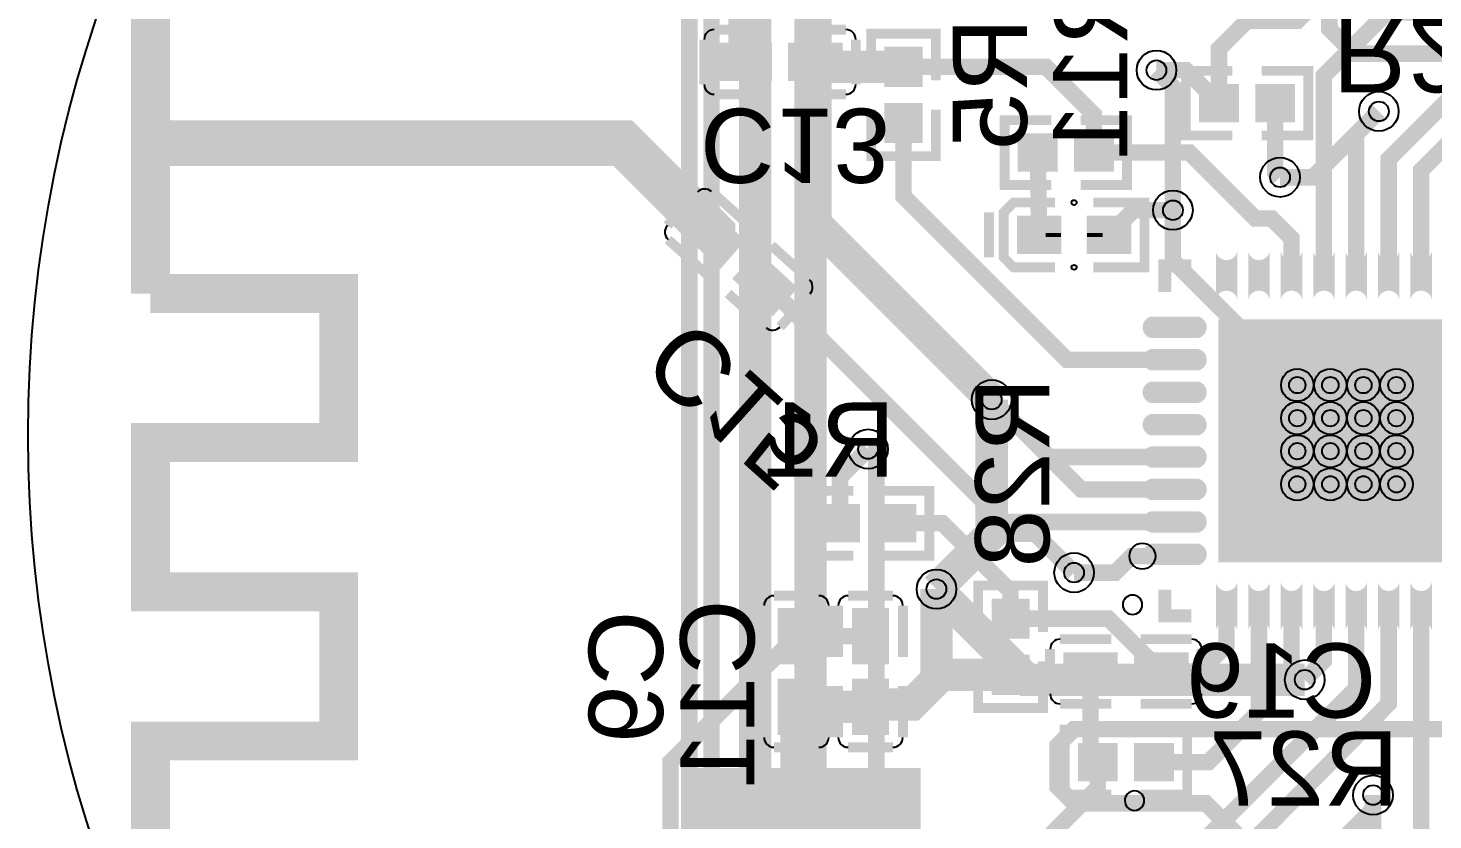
# Model space of a CAD drawing. Header units: millimetres. Extents: x -14.7 to 26, y -7.1 to 33.9.
# Drawn here: x -14.73 to 6.93, y 6.98 to 19.19 of the extents above; entities that cross this region are included whole.
import ezdxf

# ---------------------------------------------------------------- set-up
doc = ezdxf.new("R2010")
doc.units = ezdxf.units.MM
for name, color, linetype, true_color in [('BoardOutLine', 7, 'Continuous', 0xff00ff), ('BottomLayer', 7, 'Continuous', 0x0000ff), ('BottomPasteMaskLayer', 7, 'Continuous', 0x800000), ('BottomSilkLayer', 7, 'Continuous', 0x66cc33), ('BottomSolderMaskLayer', 7, 'Continuous', 0xaa00ff), ('Document', 7, 'Continuous', 0xffffff), ('Hole', 7, 'Continuous', 0x222222), ('Multi-Layer', 7, 'Continuous', 0xc0c0c0), ('TopLayer', 7, 'Continuous', 0xff0000), ('TopSilkLayer', 7, 'Continuous', 0xffcc00)]:
    doc.layers.add(name, color=color, linetype=linetype, true_color=true_color)
doc.styles.get("Standard").update_dxf_attribs({"font": 'arial.ttf'})

msp = doc.modelspace()

# ---------------------------------------------------------------- hatches: boundary and pattern name
at = {"layer": 'BottomLayer'}
for points in [[(-3.288, 18.939), (-3.288, 18.399), (-4.078, 18.399), (-4.078, 18.939)], [(-2.988, 18.939), (-2.988, 18.399), (-2.198, 18.399), (-2.198, 18.939)], [(-0.963, 18.311), (-1.503, 18.311), (-1.503, 18.877), (-0.963, 18.877)], [(3.914, 18.304), (3.914, 17.764), (3.348, 17.764), (3.348, 18.304)], [(4.214, 18.304), (4.214, 17.764), (4.78, 17.764), (4.78, 18.304)], [(-0.963, 18.011), (-1.503, 18.011), (-1.503, 17.445), (-0.963, 17.445)], [(1.12, 17.002), (1.12, 17.542), (0.554, 17.542), (0.554, 17.002)], [(1.42, 17.002), (1.42, 17.542), (1.986, 17.542), (1.986, 17.002)], [(-3.704, 15.922), (-4.065, 15.521), (-4.652, 16.049), (-4.291, 16.451)], [(1.177, 16.272), (1.177, 15.732), (0.541, 15.732), (0.541, 16.272)], [(1.617, 16.272), (1.617, 15.732), (2.253, 15.732), (2.253, 16.272)], [(-3.481, 15.721), (-3.842, 15.32), (-3.255, 14.791), (-2.894, 15.193)], [(3.888, 15.687, -0.785398), (3.608, 15.687), (3.608, 15.067, -0.785398), (3.888, 15.067)], [(4.388, 15.687, -0.785398), (4.108, 15.687), (4.108, 15.067, -0.785398), (4.388, 15.067)], [(4.889, 15.687, -0.785398), (4.609, 15.687), (4.609, 15.067, -0.785398), (4.889, 15.067)], [(5.389, 15.687, -0.785398), (5.109, 15.687), (5.109, 15.067, -0.785398), (5.389, 15.067)], [(5.887, 15.687, -0.785398), (5.607, 15.687), (5.607, 15.067, -0.785398), (5.887, 15.067)], [(6.387, 15.687, -0.785398), (6.107, 15.687), (6.107, 15.067, -0.785398), (6.387, 15.067)], [(6.888, 15.687, -0.785398), (6.608, 15.687), (6.608, 15.067, -0.785398), (6.888, 15.067)], [(3.258, 14.717, -0.785398), (3.258, 14.437), (2.638, 14.437, -0.785398), (2.638, 14.717)], [(7.348, 10.977), (7.348, 14.677), (3.648, 14.677), (3.648, 10.977)], [(3.258, 14.217, -0.785398), (3.258, 13.937), (2.638, 13.937, -0.785398), (2.638, 14.217)], [(3.258, 13.716, -0.785398), (3.258, 13.436), (2.638, 13.436, -0.785398), (2.638, 13.716)], [(3.258, 13.216, -0.785398), (3.258, 12.936), (2.638, 12.936, -0.785398), (2.638, 13.216)], [(3.258, 12.718, -0.785398), (3.258, 12.438), (2.638, 12.438, -0.785398), (2.638, 12.718)], [(3.258, 12.218, -0.785398), (3.258, 11.938), (2.638, 11.938, -0.785398), (2.638, 12.218)], [(-1.928, 11.287), (-1.928, 11.827), (-2.494, 11.827), (-2.494, 11.287)], [(-1.628, 11.287), (-1.628, 11.827), (-1.062, 11.827), (-1.062, 11.287)], [(3.258, 11.717, -0.785398), (3.258, 11.437), (2.638, 11.437, -0.785398), (2.638, 11.717)], [(3.258, 11.217, -0.785398), (3.258, 10.937), (2.638, 10.937, -0.785398), (2.638, 11.217)], [(3.888, 10.587, -0.785398), (3.608, 10.587), (3.608, 9.967, -0.785398), (3.888, 9.967)], [(4.388, 10.587, -0.785398), (4.108, 10.587), (4.108, 9.967, -0.785398), (4.388, 9.967)], [(4.889, 10.587, -0.785398), (4.609, 10.587), (4.609, 9.967, -0.785398), (4.889, 9.967)], [(5.389, 10.587, -0.785398), (5.109, 10.587), (5.109, 9.967, -0.785398), (5.389, 9.967)], [(5.887, 10.587, -0.785398), (5.607, 10.587), (5.607, 9.967, -0.785398), (5.887, 9.967)], [(6.387, 10.587, -0.785398), (6.107, 10.587), (6.107, 9.967, -0.785398), (6.387, 9.967)], [(6.888, 10.587, -0.785398), (6.608, 10.587), (6.608, 9.967, -0.785398), (6.888, 9.967)], [(-2.614, 9.421), (-3.154, 9.421), (-3.154, 10.211), (-2.614, 10.211)], [(-1.471, 9.421), (-2.011, 9.421), (-2.011, 10.211), (-1.471, 10.211)], [(0.688, 9.802), (0.148, 9.802), (0.148, 10.368), (0.688, 10.368)], [(2.046, 9.541), (2.046, 9.001), (1.256, 9.001), (1.256, 9.541)], [(2.346, 9.541), (2.346, 9.001), (3.136, 9.001), (3.136, 9.541)], [(0.688, 9.502), (0.148, 9.502), (0.148, 8.936), (0.688, 8.936)], [(-2.614, 9.121), (-3.154, 9.121), (-3.154, 8.331), (-2.614, 8.331)], [(-1.471, 9.121), (-2.011, 9.121), (-2.011, 8.331), (-1.471, 8.331)], [(2.046, 8.144), (2.046, 7.604), (1.48, 7.604), (1.48, 8.144)], [(2.346, 8.144), (2.346, 7.604), (2.912, 7.604), (2.912, 8.144)], [(-1.017, 7.734), (-4.522, 7.734), (-4.522, 5.575), (-1.017, 5.575)]]:
    msp.add_hatch(color=256, dxfattribs=at).paths.add_polyline_path(points)
at = {"layer": 'BottomPasteMaskLayer'}
for points in [[(-3.318, 18.444), (-3.318, 18.894), (-3.388, 18.944), (-3.868, 18.944), (-3.918, 18.894), (-3.918, 18.444), (-3.868, 18.394), (-3.388, 18.394)], [(-2.358, 18.444), (-2.358, 18.894), (-2.408, 18.944), (-2.888, 18.944), (-2.958, 18.894), (-2.958, 18.444), (-2.888, 18.394), (-2.408, 18.394)], [(-1.003, 18.296), (-1.463, 18.296), (-1.503, 18.336), (-1.503, 18.837), (-1.463, 18.877), (-1.003, 18.877), (-0.963, 18.837), (-0.963, 18.336)], [(3.929, 18.264), (3.929, 17.804), (3.889, 17.764), (3.388, 17.764), (3.348, 17.804), (3.348, 18.264), (3.388, 18.304), (3.889, 18.304)], [(4.199, 18.264), (4.199, 17.804), (4.239, 17.764), (4.74, 17.764), (4.78, 17.804), (4.78, 18.264), (4.74, 18.304), (4.239, 18.304)], [(-1.003, 18.026), (-1.463, 18.026), (-1.503, 17.986), (-1.503, 17.485), (-1.463, 17.445), (-1.003, 17.445), (-0.963, 17.485), (-0.963, 17.986)], [(1.135, 17.042), (1.135, 17.502), (1.095, 17.542), (0.594, 17.542), (0.554, 17.502), (0.554, 17.042), (0.594, 17.002), (1.095, 17.002)], [(1.405, 17.042), (1.405, 17.502), (1.445, 17.542), (1.946, 17.542), (1.986, 17.502), (1.986, 17.042), (1.946, 17.002), (1.445, 17.002)], [(-4.057, 15.574), (-3.756, 15.909), (-3.775, 15.993), (-4.131, 16.314), (-4.202, 16.31), (-4.503, 15.976), (-4.499, 15.905), (-4.143, 15.584)], [(1.199, 16.232), (1.199, 15.772), (1.159, 15.732), (0.581, 15.732), (0.541, 15.772), (0.541, 16.232), (0.581, 16.272), (1.159, 16.272)], [(1.595, 16.232), (1.595, 15.772), (1.635, 15.732), (2.213, 15.732), (2.253, 15.772), (2.253, 16.232), (2.213, 16.272), (1.635, 16.272)], [(-3.344, 14.932), (-3.043, 15.266), (-3.046, 15.337), (-3.403, 15.658), (-3.489, 15.668), (-3.79, 15.333), (-3.771, 15.249), (-3.414, 14.928)], [(3.888, 15.687, -0.785398), (3.608, 15.687), (3.608, 15.067, -0.785398), (3.888, 15.067)], [(4.388, 15.687, -0.785398), (4.108, 15.687), (4.108, 15.067, -0.785398), (4.388, 15.067)], [(4.889, 15.687, -0.785398), (4.609, 15.687), (4.609, 15.067, -0.785398), (4.889, 15.067)], [(5.389, 15.687, -0.785398), (5.109, 15.687), (5.109, 15.067, -0.785398), (5.389, 15.067)], [(5.887, 15.687, -0.785398), (5.607, 15.687), (5.607, 15.067, -0.785398), (5.887, 15.067)], [(6.387, 15.687, -0.785398), (6.107, 15.687), (6.107, 15.067, -0.785398), (6.387, 15.067)], [(6.888, 15.687, -0.785398), (6.608, 15.687), (6.608, 15.067, -0.785398), (6.888, 15.067)], [(3.258, 14.717, -0.785398), (3.258, 14.437), (2.638, 14.437, -0.785398), (2.638, 14.717)], [(7.348, 10.977), (7.348, 14.677), (3.648, 14.677), (3.648, 10.977)], [(3.258, 14.217, -0.785398), (3.258, 13.937), (2.638, 13.937, -0.785398), (2.638, 14.217)], [(3.258, 13.716, -0.785398), (3.258, 13.436), (2.638, 13.436, -0.785398), (2.638, 13.716)], [(3.258, 13.216, -0.785398), (3.258, 12.936), (2.638, 12.936, -0.785398), (2.638, 13.216)], [(3.258, 12.718, -0.785398), (3.258, 12.438), (2.638, 12.438, -0.785398), (2.638, 12.718)], [(3.258, 12.218, -0.785398), (3.258, 11.938), (2.638, 11.938, -0.785398), (2.638, 12.218)], [(-1.913, 11.327), (-1.913, 11.787), (-1.953, 11.827), (-2.454, 11.827), (-2.494, 11.787), (-2.494, 11.327), (-2.454, 11.287), (-1.953, 11.287)], [(-1.643, 11.327), (-1.643, 11.787), (-1.603, 11.827), (-1.102, 11.827), (-1.062, 11.787), (-1.062, 11.327), (-1.102, 11.287), (-1.603, 11.287)], [(3.258, 11.717, -0.785398), (3.258, 11.437), (2.638, 11.437, -0.785398), (2.638, 11.717)], [(3.258, 11.217, -0.785398), (3.258, 10.937), (2.638, 10.937, -0.785398), (2.638, 11.217)], [(3.888, 10.587, -0.785398), (3.608, 10.587), (3.608, 9.967, -0.785398), (3.888, 9.967)], [(4.388, 10.587, -0.785398), (4.108, 10.587), (4.108, 9.967, -0.785398), (4.388, 9.967)], [(4.889, 10.587, -0.785398), (4.609, 10.587), (4.609, 9.967, -0.785398), (4.889, 9.967)], [(5.389, 10.587, -0.785398), (5.109, 10.587), (5.109, 9.967, -0.785398), (5.389, 9.967)], [(5.887, 10.587, -0.785398), (5.607, 10.587), (5.607, 9.967, -0.785398), (5.887, 9.967)], [(6.387, 10.587, -0.785398), (6.107, 10.587), (6.107, 9.967, -0.785398), (6.387, 9.967)], [(6.888, 10.587, -0.785398), (6.608, 10.587), (6.608, 9.967, -0.785398), (6.888, 9.967)], [(0.648, 9.787), (0.188, 9.787), (0.148, 9.827), (0.148, 10.328), (0.188, 10.368), (0.648, 10.368), (0.688, 10.328), (0.688, 9.827)], [(-3.109, 9.451), (-2.659, 9.451), (-2.609, 9.521), (-2.609, 10.001), (-2.659, 10.051), (-3.109, 10.051), (-3.159, 10.001), (-3.159, 9.521)], [(-1.966, 9.451), (-1.516, 9.451), (-1.466, 9.521), (-1.466, 10.001), (-1.516, 10.051), (-1.966, 10.051), (-2.016, 10.001), (-2.016, 9.521)], [(2.016, 9.046), (2.016, 9.496), (1.946, 9.546), (1.466, 9.546), (1.416, 9.496), (1.416, 9.046), (1.466, 8.996), (1.946, 8.996)], [(2.976, 9.046), (2.976, 9.496), (2.926, 9.546), (2.446, 9.546), (2.376, 9.496), (2.376, 9.046), (2.446, 8.996), (2.926, 8.996)], [(0.648, 9.517), (0.188, 9.517), (0.148, 9.477), (0.148, 8.976), (0.188, 8.936), (0.648, 8.936), (0.688, 8.976), (0.688, 9.477)], [(-3.109, 8.491), (-2.659, 8.491), (-2.609, 8.541), (-2.609, 9.021), (-2.659, 9.091), (-3.109, 9.091), (-3.159, 9.021), (-3.159, 8.541)], [(-1.966, 8.491), (-1.516, 8.491), (-1.466, 8.541), (-1.466, 9.021), (-1.516, 9.091), (-1.966, 9.091), (-2.016, 9.021), (-2.016, 8.541)], [(2.061, 8.104), (2.061, 7.644), (2.021, 7.604), (1.52, 7.604), (1.48, 7.644), (1.48, 8.104), (1.52, 8.144), (2.021, 8.144)], [(2.331, 8.104), (2.331, 7.644), (2.371, 7.604), (2.872, 7.604), (2.912, 7.644), (2.912, 8.104), (2.872, 8.144), (2.371, 8.144)], [(-1.017, 7.734), (-4.522, 7.734), (-4.522, 5.575), (-1.017, 5.575)]]:
    msp.add_hatch(color=256, dxfattribs=at).paths.add_polyline_path(points)
at = {"layer": 'BottomSilkLayer'}
msp.add_hatch(color=256, dxfattribs=at).paths.add_polyline_path([(0.16, 16.348), (0.16, 15.656), (0.007, 15.656), (0.007, 16.348)])
at = {"layer": 'BottomSolderMaskLayer'}
for points in [[(-3.263, 18.964), (-3.263, 18.374), (-4.103, 18.374), (-4.103, 18.964)], [(-3.013, 18.964), (-3.013, 18.374), (-2.172, 18.374), (-2.172, 18.964)], [(-0.939, 18.284), (-1.527, 18.284), (-1.527, 18.903), (-0.939, 18.903)], [(3.939, 18.329), (3.939, 17.739), (3.323, 17.739), (3.323, 18.329)], [(4.189, 18.329), (4.189, 17.739), (4.805, 17.739), (4.805, 18.329)], [(-0.939, 18.038), (-1.527, 18.038), (-1.527, 17.419), (-0.939, 17.419)], [(1.145, 16.977), (1.145, 17.567), (0.529, 17.567), (0.529, 16.977)], [(1.395, 16.977), (1.395, 17.567), (2.011, 17.567), (2.011, 16.977)], [(-3.673, 15.916), (-4.058, 15.477), (-4.683, 16.055), (-4.298, 16.494)], [(1.202, 16.297), (1.202, 15.707), (0.515, 15.707), (0.515, 16.297)], [(1.592, 16.297), (1.592, 15.707), (2.279, 15.707), (2.279, 16.297)], [(-3.488, 15.765), (-3.873, 15.326), (-3.248, 14.748), (-2.863, 15.187)], [(3.913, 15.743, -0.785398), (3.583, 15.743), (3.583, 15.012, -0.785398), (3.913, 15.012)], [(4.413, 15.743, -0.785398), (4.083, 15.743), (4.083, 15.012, -0.785398), (4.413, 15.012)], [(4.914, 15.743, -0.785398), (4.584, 15.743), (4.584, 15.012, -0.785398), (4.914, 15.012)], [(5.414, 15.743, -0.785398), (5.084, 15.743), (5.084, 15.012, -0.785398), (5.414, 15.012)], [(5.912, 15.743, -0.785398), (5.582, 15.743), (5.582, 15.012, -0.785398), (5.912, 15.012)], [(6.412, 15.743, -0.785398), (6.082, 15.743), (6.082, 15.012, -0.785398), (6.412, 15.012)], [(6.913, 15.743, -0.785398), (6.583, 15.743), (6.583, 15.012, -0.785398), (6.913, 15.012)], [(3.313, 14.742, -0.785398), (3.313, 14.412), (2.583, 14.412, -0.785398), (2.583, 14.742)], [(7.373, 10.952), (7.373, 14.702), (3.623, 14.702), (3.623, 10.952)], [(3.313, 14.242, -0.785398), (3.313, 13.912), (2.583, 13.912, -0.785398), (2.583, 14.242)], [(3.313, 13.741, -0.785398), (3.313, 13.411), (2.583, 13.411, -0.785398), (2.583, 13.741)], [(3.313, 13.241, -0.785398), (3.313, 12.911), (2.583, 12.911, -0.785398), (2.583, 13.241)], [(3.313, 12.743, -0.785398), (3.313, 12.413), (2.583, 12.413, -0.785398), (2.583, 12.743)], [(3.313, 12.243, -0.785398), (3.313, 11.913), (2.583, 11.913, -0.785398), (2.583, 12.243)], [(-1.903, 11.262), (-1.903, 11.852), (-2.519, 11.852), (-2.519, 11.262)], [(-1.653, 11.262), (-1.653, 11.852), (-1.037, 11.852), (-1.037, 11.262)], [(3.313, 11.742, -0.785398), (3.313, 11.412), (2.583, 11.412, -0.785398), (2.583, 11.742)], [(3.313, 11.242, -0.785398), (3.313, 10.912), (2.583, 10.912, -0.785398), (2.583, 11.242)], [(3.913, 10.642, -0.785398), (3.583, 10.642), (3.583, 9.911, -0.785398), (3.913, 9.911)], [(4.413, 10.642, -0.785398), (4.083, 10.642), (4.083, 9.911, -0.785398), (4.413, 9.911)], [(4.914, 10.642, -0.785398), (4.584, 10.642), (4.584, 9.911, -0.785398), (4.914, 9.911)], [(5.414, 10.642, -0.785398), (5.084, 10.642), (5.084, 9.911, -0.785398), (5.414, 9.911)], [(5.912, 10.642, -0.785398), (5.582, 10.642), (5.582, 9.911, -0.785398), (5.912, 9.911)], [(6.412, 10.642, -0.785398), (6.082, 10.642), (6.082, 9.911, -0.785398), (6.412, 9.911)], [(6.913, 10.642, -0.785398), (6.583, 10.642), (6.583, 9.911, -0.785398), (6.913, 9.911)], [(-2.597, 9.384), (-3.171, 9.384), (-3.171, 10.248), (-2.597, 10.248)], [(-1.454, 9.384), (-2.028, 9.384), (-2.028, 10.248), (-1.454, 10.248)], [(0.712, 9.775), (0.124, 9.775), (0.124, 10.394), (0.712, 10.394)], [(2.071, 9.566), (2.071, 8.976), (1.231, 8.976), (1.231, 9.566)], [(2.321, 9.566), (2.321, 8.976), (3.162, 8.976), (3.162, 9.566)], [(0.712, 9.529), (0.124, 9.529), (0.124, 8.91), (0.712, 8.91)], [(-2.597, 9.158), (-3.171, 9.158), (-3.171, 8.294), (-2.597, 8.294)], [(-1.454, 9.158), (-2.028, 9.158), (-2.028, 8.294), (-1.454, 8.294)], [(2.071, 8.169), (2.071, 7.579), (1.455, 7.579), (1.455, 8.169)], [(2.321, 8.169), (2.321, 7.579), (2.937, 7.579), (2.937, 8.169)], [(-0.966, 7.785), (-4.573, 7.785), (-4.573, 5.524), (-0.966, 5.524)]]:
    msp.add_hatch(color=256, dxfattribs=at).paths.add_polyline_path(points)
at = {"layer": 'Document'}
for points in [[(0.957, 16.032), (0.957, 15.972), (1.197, 15.972), (1.197, 16.032)], [(1.837, 16.032), (1.837, 15.972), (1.597, 15.972), (1.597, 16.032)], [(1.747, 16.202), (1.747, 15.802), (1.687, 15.802), (1.687, 16.202)]]:
    msp.add_hatch(color=256, dxfattribs=at).paths.add_polyline_path(points)

# ---------------------------------------------------------------- linework, layer by layer
at = {"layer": 'BoardOutLine'}
msp.add_circle((5.27, 12.917), 20, dxfattribs=at)
at = {"layer": 'BottomLayer'}
for points, const_width in [([(6.871, 21.336), (4.839, 19.304), (4.064, 19.304), (3.631, 18.871), (3.631, 18.034)], 0.254), ([(-12.843, 17.4), (-12.843, 19.899)], 0.6), ([(-3.683, 19.939), (-3.683, 18.669)], 0.5), ([(-2.593, 19.939), (-2.593, 18.669)], 0.5), ([(5.249, 15.377), (5.249, 18.458), (6.222, 19.431), (10.197, 19.431), (11.721, 17.907)], 0.254), ([(0.127, 13.462), (-2.593, 16.182), (-2.593, 18.669)], 0.5), ([(-2.593, 18.669), (-2.518, 18.594), (-1.233, 18.594)], 0.5), ([(1.703, 17.272), (1.703, 17.855), (0.964, 18.594), (-1.233, 18.594)], 0.254), ([(3.631, 18.034), (3.123, 18.542), (2.667, 18.542)], 0.254), ([(6.247, 15.377), (6.247, 17.17), (7.365, 18.288), (8.508, 18.288), (9.143, 17.653), (9.143, 16.688), (8.889, 16.434)], 0.254), ([(4.572, 16.891), (4.497, 16.966), (4.497, 18.034)], 0.254), ([(5.747, 15.377), (5.747, 17.558), (6.096, 17.907)], 0.254), ([(-12.76, 17.416), (-5.56, 17.416), (-4.178, 16.034), (-4.178, 15.986)], 0.702), ([(2.948, 14.077), (1.289, 14.077), (-1.233, 16.599), (-1.233, 17.729)], 0.254), ([(-12.843, 15.098), (-12.843, 17.399), (-5.642, 17.399)], 0.6), ([(6.748, 15.377), (6.748, 16.998), (7.276, 17.526), (8.255, 17.526)], 0.254), ([(0.858, 16.002), (0.837, 17.272)], 0.254), ([(4.749, 15.377), (4.749, 15.951), (4.444, 16.256), (4.19, 16.256), (3.174, 17.272), (1.703, 17.272)], 0.254), ([(1.935, 16.002), (2.316, 16.383), (2.921, 16.383)], 0.254), ([(-8.243, 5.899), (-12.843, 5.899), (-12.843, 8.2), (-9.942, 8.2), (-9.942, 10.499), (-12.843, 10.499), (-12.843, 12.8), (-9.942, 12.8), (-9.942, 15.099), (-12.843, 15.099)], 0.6), ([(-3.368, 15.256), (0.311, 11.577), (2.948, 11.577)], 0.254), ([(2.948, 12.578), (1.011, 12.578), (0.127, 13.462)], 0.254), ([(-2.211, 11.557), (-2.211, 12.268), (-1.779, 12.7)], 0.254), ([(2.948, 12.078), (1.51, 12.078), (1.01, 12.578)], 0.254), ([(-1.345, 11.557), (-0.635, 11.557), (0.418, 10.504), (0.418, 10.085)], 0.254), ([(2.948, 11.077), (2.92, 11.049), (2.286, 11.049), (2.032, 10.795), (1.397, 10.795)], 0.254), ([(-1.741, 8.726), (-1.704, 8.763), (-1.106, 8.763), (-0.725, 9.144), (-0.725, 10.541)], 0.5), ([(4.248, 10.277), (4.248, 8.656), (3.466, 7.874), (2.629, 7.874)], 0.254), ([(3.748, 10.277), (3.748, 9.68), (3.339, 9.271), (2.742, 9.271)], 0.254), ([(3.128, 5.88), (3.128, 6.393), (5.747, 9.012), (5.747, 10.277)], 0.254), ([(5.244, -5.207), (3.974, -3.937), (3.974, -1.27), (6.748, 1.504), (6.748, 10.277)], 0.254), ([(5.328, 4.28), (5.155, 4.28), (4.228, 5.207), (4.228, 6.731), (6.247, 8.776), (6.247, 10.277)], 0.254), ([(4.953, 9.144), (4.749, 9.348), (4.749, 10.277)], 0.254), ([(4.953, 9.144), (5.249, 9.44), (5.249, 10.277)], 0.254), ([(2.741, 9.271), (1.927, 10.085), (0.418, 10.085)], 0.254), ([(-2.884, 9.816), (-4.826, 7.874), (-4.826, 5.207), (-3.302, 3.683), (-3.302, 2.667), (-3.773, 2.196), (-3.773, -1.27)], 0.254), ([(-1.741, 9.816), (-2.884, 9.816)], 0.254), ([(-0.725, 9.144), (-0.65, 9.219), (0.418, 9.219)], 0.5), ([(1.763, 7.874), (1.651, 7.986), (1.651, 9.271)], 0.254), ([(-2.77, 6.655), (-2.884, 6.769), (-2.884, 8.726)], 0.5), ([(-2.884, 8.726), (-1.741, 8.726)], 0.5), ([(1.307, 4.408), (0.508, 5.207), (0.508, 6.223), (1.763, 7.478), (1.763, 7.874)], 0.254), ([(5.328, 5.88), (6.006, 6.558), (6.006, 7.366)], 0.254)]:
    msp.add_lwpolyline(points, dxfattribs=dict(at, const_width=const_width))
at = {"layer": 'BottomSilkLayer'}
for points, const_width in [([(-4.307, 19.015), (-4.307, 18.323)], 0.152), ([(-3.364, 19.168), (-4.154, 19.168)], 0.152), ([(-2.912, 19.168), (-2.122, 19.168)], 0.152), ([(-1.969, 19.015), (-1.969, 18.323)], 0.152), ([(-0.734, 18.387), (-0.734, 19.105), (-1.732, 19.105), (-1.732, 18.387)], 0.152), ([(3.838, 18.533), (3.12, 18.533), (3.12, 17.535), (3.838, 17.535)], 0.152), ([(4.29, 18.533), (5.008, 18.533), (5.008, 17.535), (4.29, 17.535)], 0.152), ([(-4.154, 18.17), (-3.364, 18.17)], 0.152), ([(-2.122, 18.17), (-2.912, 18.17)], 0.152), ([(-0.734, 17.935), (-0.734, 17.217), (-1.732, 17.217), (-1.732, 17.935)], 0.152), ([(1.044, 16.773), (0.326, 16.773), (0.326, 17.771), (1.044, 17.771)], 0.152), ([(1.496, 16.773), (2.214, 16.773), (2.214, 17.771), (1.496, 17.771)], 0.152), ([(-4.41, 16.66), (-4.873, 16.146)], 0.152), ([(-3.607, 16.143), (-4.195, 16.672)], 0.152), ([(1.101, 16.501), (0.464, 16.501), (0.312, 16.348), (0.312, 15.656), (0.464, 15.503), (1.101, 15.503)], 0.152), ([(1.693, 16.501), (2.482, 16.501), (2.482, 15.503), (1.693, 15.503)], 0.152), ([(-4.862, 15.93), (-4.275, 15.402)], 0.152), ([(-3.271, 15.84), (-2.684, 15.312)], 0.152), ([(2.798, 15.122), (2.798, 15.527), (3.203, 15.527)], 0.2), ([(-3.351, 14.57), (-3.938, 15.099)], 0.152), ([(-2.673, 15.096), (-3.136, 14.582)], 0.152), ([(-2.004, 11.058), (-2.722, 11.058), (-2.722, 12.056), (-2.004, 12.056)], 0.152), ([(-1.552, 11.058), (-0.834, 11.058), (-0.834, 12.056), (-1.552, 12.056)], 0.152), ([(0.917, 9.878), (0.917, 10.596), (-0.081, 10.596), (-0.081, 9.878)], 0.152), ([(2.798, 10.532), (2.798, 10.127), (3.203, 10.127)], 0.2), ([(-2.538, 10.44), (-3.23, 10.44)], 0.152), ([(-1.395, 10.44), (-2.087, 10.44)], 0.152), ([(-3.383, 10.287), (-3.383, 9.497)], 0.152), ([(-2.385, 9.497), (-2.385, 10.287)], 0.152), ([(-2.24, 10.287), (-2.24, 9.497)], 0.152), ([(-1.242, 9.497), (-1.242, 10.287)], 0.152), ([(1.97, 9.77), (1.18, 9.77)], 0.152), ([(2.422, 9.77), (3.212, 9.77)], 0.152), ([(1.027, 9.617), (1.027, 8.925)], 0.152), ([(3.365, 9.617), (3.365, 8.925)], 0.152), ([(0.917, 9.426), (0.917, 8.708), (-0.081, 8.708), (-0.081, 9.426)], 0.152), ([(-3.383, 8.255), (-3.383, 9.045)], 0.152), ([(-2.385, 9.045), (-2.385, 8.255)], 0.152), ([(-2.24, 8.255), (-2.24, 9.045)], 0.152), ([(-1.242, 9.045), (-1.242, 8.255)], 0.152), ([(1.18, 8.772), (1.97, 8.772)], 0.152), ([(3.212, 8.772), (2.422, 8.772)], 0.152), ([(1.97, 8.373), (1.252, 8.373), (1.252, 7.375), (1.97, 7.375)], 0.152), ([(2.422, 8.373), (3.14, 8.373), (3.14, 7.375), (2.422, 7.375)], 0.152), ([(-2.538, 8.102), (-3.23, 8.102)], 0.152), ([(-1.395, 8.102), (-2.087, 8.102)], 0.152)]:
    msp.add_lwpolyline(points, dxfattribs=dict(at, const_width=const_width))
for centre in [(1.397, 16.501), (1.397, 15.503)]:
    msp.add_circle(centre, 0.0381, dxfattribs=at)
for centre, radius, start, end in [((-4.154, 19.015), 0.152, 90, 180), ((-2.122, 19.015), 0.152, 360, 90), ((-4.154, 18.323), 0.152, 180, 270), ((-2.122, 18.323), 0.152, 270, 0), ((-4.297, 16.558), 0.152, 47.9899, 138.008), ((-4.76, 16.044), 0.152, 137.997, 228.0016), ((-2.786, 15.198), 0.152, 317.997, 48.0016), ((-3.249, 14.684), 0.152, 227.9899, 318.008), ((-3.23, 10.287), 0.152, 90, 180), ((-2.538, 10.287), 0.152, 0, 90), ((-2.087, 10.287), 0.152, 90, 180), ((-1.395, 10.287), 0.152, 0, 90), ((2.298, 10.3), 0.15, 0.4851, 359.5149), ((1.18, 9.617), 0.152, 90, 180), ((3.212, 9.617), 0.152, 360, 90), ((1.18, 8.925), 0.152, 180, 270), ((3.212, 8.925), 0.152, 270, 0), ((-3.23, 8.255), 0.152, 180, 270), ((-2.538, 8.255), 0.152, 270, 0), ((-2.087, 8.255), 0.152, 180, 270), ((-1.395, 8.255), 0.152, 270, 0), ((2.329, 7.28), 0.15, 270.4851, 270)]:
    msp.add_arc(centre, radius, start, end, dxfattribs=at)
at = {"layer": 'Document'}
msp.add_circle((2.45, 11.049), 0.2, dxfattribs=at)
at = {"layer": 'Hole'}
for centre, radius in [((2.667, 18.542), 0.152), ((6.096, 17.907), 0.152), ((4.572, 16.891), 0.152), ((2.921, 16.383), 0.152), ((4.838, 13.687), 0.127), ((5.348, 13.687), 0.127), ((5.858, 13.687), 0.127), ((6.368, 13.687), 0.127), ((0.127, 13.462), 0.152), ((4.838, 13.177), 0.127), ((5.348, 13.177), 0.127), ((5.858, 13.177), 0.127), ((6.368, 13.177), 0.127), ((-1.779, 12.7), 0.152), ((4.838, 12.667), 0.127), ((5.348, 12.667), 0.127), ((5.858, 12.667), 0.127), ((6.368, 12.667), 0.127), ((4.838, 12.157), 0.127), ((5.348, 12.157), 0.127), ((5.858, 12.157), 0.127), ((6.368, 12.157), 0.127), ((1.397, 10.795), 0.152), ((-0.725, 10.541), 0.152), ((4.953, 9.144), 0.152), ((6.006, 7.366), 0.152)]:
    msp.add_circle(centre, radius, dxfattribs=at)
at = {"layer": 'Multi-Layer'}
for centre, radius in [((2.667, 18.542), 0.305), ((6.096, 17.907), 0.305), ((4.572, 16.891), 0.305), ((2.921, 16.383), 0.305), ((4.838, 13.687), 0.25), ((5.348, 13.687), 0.25), ((5.858, 13.687), 0.25), ((6.368, 13.687), 0.25), ((0.127, 13.462), 0.305), ((4.838, 13.177), 0.25), ((5.348, 13.177), 0.25), ((5.858, 13.177), 0.25), ((6.368, 13.177), 0.25), ((-1.779, 12.7), 0.305), ((4.838, 12.667), 0.25), ((5.348, 12.667), 0.25), ((5.858, 12.667), 0.25), ((6.368, 12.667), 0.25), ((4.838, 12.157), 0.25), ((5.348, 12.157), 0.25), ((5.858, 12.157), 0.25), ((6.368, 12.157), 0.25), ((1.397, 10.795), 0.305), ((-0.725, 10.541), 0.305), ((4.953, 9.144), 0.305), ((6.006, 7.366), 0.305)]:
    msp.add_circle(centre, radius, dxfattribs=at)
at = {"layer": 'TopLayer'}
for points, const_width in [([(-3.392, 1.943), (-3.735, 2.286), (-7.367, 2.286), (-8.129, 3.048), (-8.129, 4.191), (-7.494, 4.826), (-5.589, 4.826), (-4.192, 6.223), (-4.192, 19.685), (-5.081, 20.574), (-8.256, 20.574), (-9.526, 21.844), (-9.526, 24.638), (-8.256, 25.908), (-6.808, 25.908)], 0.254), ([(-6.808, 24.638), (-7.837, 24.638), (-8.853, 23.622), (-8.853, 22.098), (-7.964, 21.209), (-4.662, 21.209), (-3.519, 20.066), (-3.519, 5.588), (-5.429, 3.678), (-6.313, 3.678)], 0.5), ([(-4.064, 3.429), (-2.667, 4.826), (-2.667, 20.828), (-3.937, 22.098), (-6.096, 22.098), (-6.808, 22.81), (-6.808, 23.368)], 0.5), ([(-2.287, 22.352), (4.952, 22.352), (5.333, 21.971), (5.333, 19.177), (5.714, 18.796), (8.762, 18.796), (16.001, 11.557), (16.001, 9.271)], 0.254), ([(2.667, 18.542), (2.921, 18.288), (2.921, 16.383)], 0.254), ([(6.096, 17.907), (5.08, 16.891), (4.572, 16.891)], 0.254), ([(4.838, 13.687), (2.921, 15.604), (2.921, 16.383)], 0.254), ([(-0.725, 10.541), (0.127, 11.393), (0.127, 13.462)], 0.5), ([(-1.779, 12.7), (-1.652, 12.7), (-1.652, 3.429), (1.015, 0.762), (1.015, -5.842), (1.523, -6.35), (6.641, -6.35), (7.784, -5.207)], 0.254), ([(1.397, 10.795), (0.799, 11.393), (0.127, 11.393)], 0.254), ([(-0.725, 10.541), (0.672, 9.144), (4.953, 9.144)], 0.5), ([(4.101, 4.953), (4.063, 4.991), (4.063, 6.604), (3.428, 7.239), (1.396, 7.239), (1.142, 7.493), (1.142, 8.128), (1.396, 8.382), (7.492, 8.382), (7.873, 8.763)], 0.254), ([(1.561, 4.953), (2.794, 3.72), (2.794, 3.556), (3.302, 3.048), (4.953, 3.048), (5.334, 3.429), (5.334, 6.477), (6.006, 7.149), (6.006, 7.366)], 0.254)]:
    msp.add_lwpolyline(points, dxfattribs=dict(at, const_width=const_width))
at = {"layer": 'TopSilkLayer', "const_width": 0.254}
msp.add_lwpolyline([(-0.344, 4.953), (-4.535, 4.953), (-4.535, 20.574), (0.037, 20.574)], dxfattribs=at)

# ---------------------------------------------------------------- texts
at = {"layer": 'BottomSilkLayer', "text_generation_flag": 2}
for s, rotation, p in [('R11', 90, (2.217, 20.074)), ('R23', 180, (5.387, 19.345)), ('R5', 90, (0.67, 19.35)), ('C13', 180, (-4.371, 17.948)), ('C15', 138, (-4.546, 14.779)), ('R28', 90, (1.016, 13.805)), ('C11', 90, (-3.532, 10.382)), ('C9', 90, (-4.942, 10.212))]:
    msp.add_text(s, height=1.143, rotation=rotation, dxfattribs=at).set_placement(p)
for s, p in [('R1', (-1.362, 12.276)), ('C19', (6.057, 8.561)), ('R27', (6.406, 7.205))]:
    msp.add_text(s, height=1.143, dxfattribs=at).set_placement(p)

doc.saveas('drawing.dxf')
